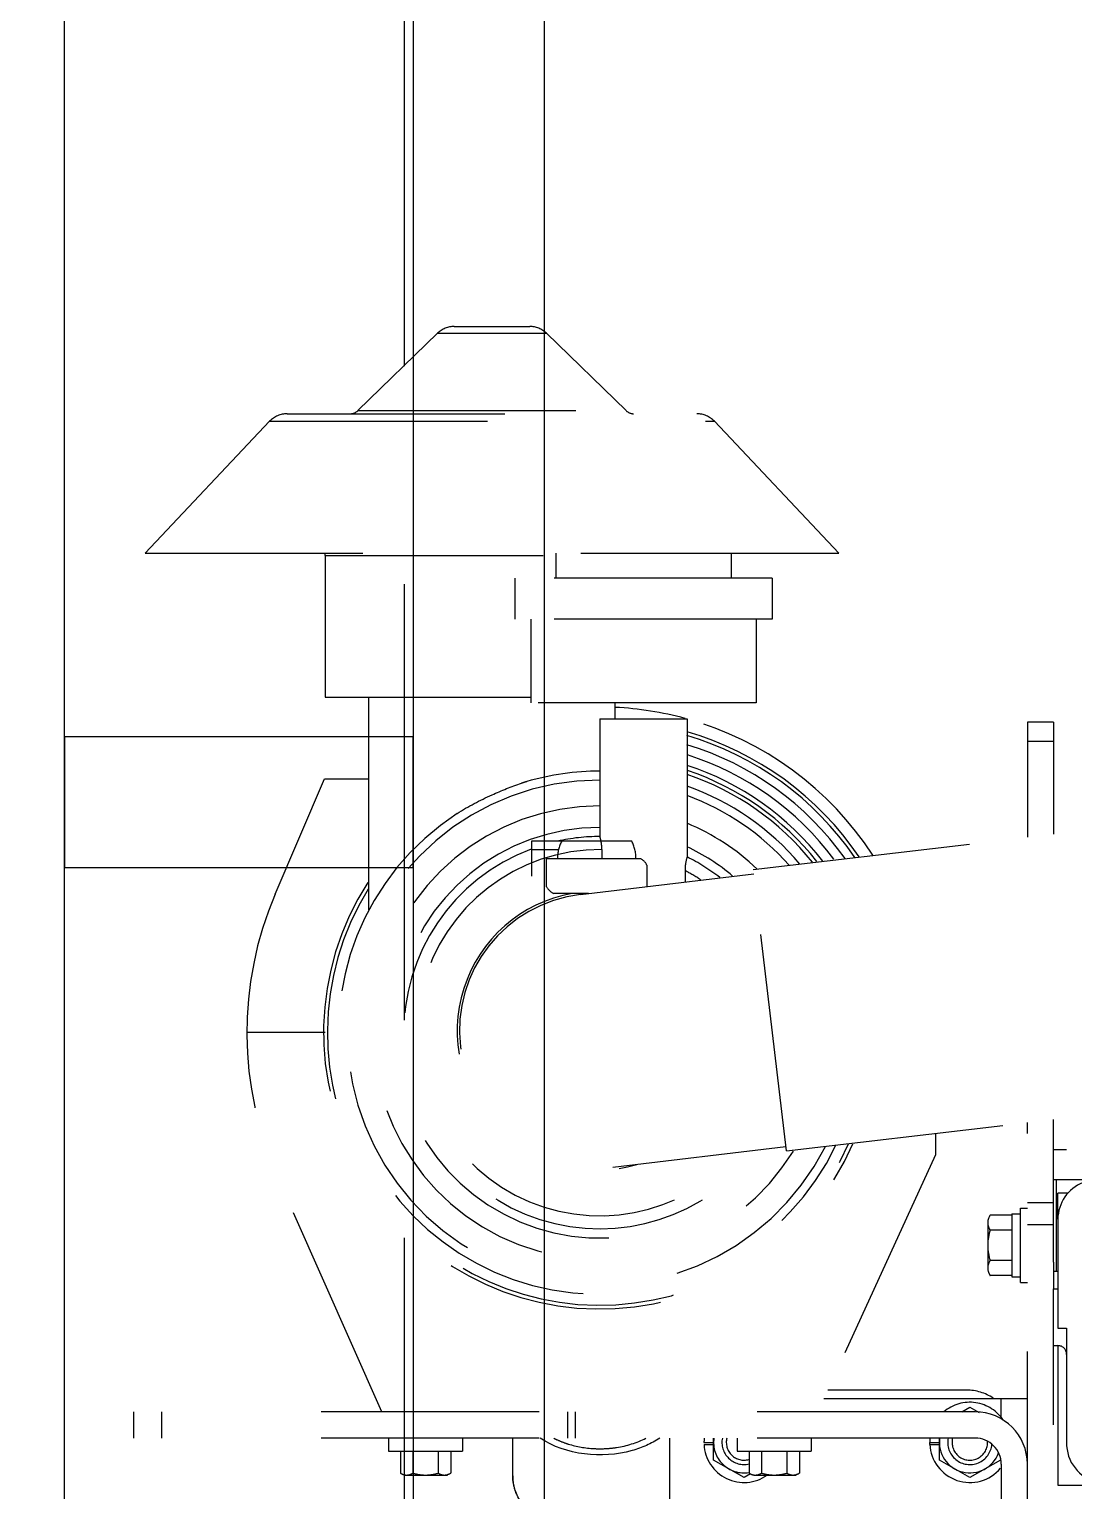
# Model space of a CAD drawing. Header units: millimetres. Extents: x 17886 to 18265, y -8727 to -7321.
# Drawn here: x 17965.225 to 17967.622, y -7871.482 to -7868.129 of the extents above; entities that cross this region are included whole.
import ezdxf

# ---------------------------------------------------------------- set-up
doc = ezdxf.new("R2010")
doc.units = ezdxf.units.MM
doc.linetypes.add('DASHEDX2', pattern=[1.5, 1, -0.5])
doc.linetypes.add('EPL_DASH', pattern=[1, 0.5, -0.5])
doc.layers.add('3884027_DKREDXF_CONTINUOUS_LINE', color=7, linetype='Continuous')

msp = doc.modelspace()

# ---------------------------------------------------------------- linework, layer by layer
at = {"color": 6}
for points in [[(17965.30618, -7860.90246), (17964.80618, -7860.90246), (17964.80618, -7880.90246), (17965.30618, -7880.90246)], [(17976.10618, -7860.90246), (17966.10618, -7860.90246), (17966.10618, -7878.90246), (17976.10618, -7878.90246)], [(17975.80618, -7861.20246), (17966.40618, -7861.20246), (17966.40618, -7878.60246), (17975.80618, -7878.60246)], [(17965.30618, -7869.75246), (17965.30618, -7870.05246), (17966.10618, -7870.05246), (17966.10618, -7869.75246)]]:
    msp.add_lwpolyline(points, close=True, dxfattribs=at)
at = {"color": 4, "linetype": 'DASHEDX2'}
msp.add_lwpolyline([(17975.80609, -7862.40246), (17975.80609, -7879.40246), (17975.20609, -7879.40246), (17975.20609, -7879.70246), (17975.70609, -7879.70246), (17975.70609, -7879.40246), (17975.80609, -7879.40246), (17966.08609, -7879.40246), (17966.18609, -7879.40246), (17966.18609, -7879.70246), (17966.68609, -7879.70246), (17966.68609, -7879.40246), (17966.08609, -7879.40246), (17966.08609, -7862.40246)], dxfattribs=at)
at = {"layer": '3884027_DKREDXF_CONTINUOUS_LINE', "color": 6, "linetype": 'EPL_DASH'}
for p, q in [((17966.20017, -7868.81146), (17966.37352, -7868.81146)), ((17965.97927, -7869.00439), (17966.16185, -7868.82701)), ((17966.16185, -7868.82701), (17966.41185, -7868.82701)), ((17966.41185, -7868.82701), (17966.59442, -7869.00439)), ((17965.81662, -7869.01146), (17966.75707, -7869.01146)), ((17965.97927, -7869.00439), (17966.59442, -7869.00439)), ((17965.49081, -7869.33146), (17965.77663, -7869.0287)), ((17965.77663, -7869.0287), (17966.79706, -7869.0287)), ((17966.79706, -7869.0287), (17967.08288, -7869.33146)), ((17965.49081, -7869.33146), (17966.63435, -7869.33146)), ((17965.90435, -7869.33646), (17965.90435, -7869.66146)), ((17965.90435, -7869.33646), (17966.43301, -7869.33646)), ((17966.43301, -7869.33146), (17966.43301, -7869.38874)), ((17966.83568, -7869.33146), (17966.83568, -7869.38874)), ((17966.83568, -7869.33146), (17967.08288, -7869.33146)), ((17966.33903, -7869.38874), (17966.33903, -7869.48272)), ((17966.92966, -7869.38874), (17966.33903, -7869.38874)), ((17966.92966, -7869.38874), (17966.92966, -7869.48272)), ((17966.92966, -7869.48272), (17966.33903, -7869.48272)), ((17966.37573, -7869.48272), (17966.37573, -7869.67476)), ((17966.89296, -7869.48272), (17966.89296, -7869.67476)), ((17965.90435, -7869.66146), (17966.37573, -7869.66146)), ((17966.00435, -7870.14947), (17966.00435, -7869.66146)), ((17966.89295, -7869.67476), (17966.37574, -7869.67476)), ((17966.56935, -7869.71146), (17966.56935, -7869.67476)), ((17966.53435, -7869.71146), (17966.53435, -7869.98146)), ((17966.73435, -7869.71146), (17966.73435, -7870.02835)), ((17967.5752, -7869.71946), (17967.5152, -7869.71946)), ((17967.5152, -7869.71947), (17967.5152, -7869.98295)), ((17967.5752, -7869.71947), (17967.5752, -7869.97585)), ((17967.5752, -7869.76333), (17967.5152, -7869.76333)), ((17965.78926, -7870.11373), (17965.90221, -7869.84888)), ((17965.90221, -7869.84888), (17966.00435, -7869.84888)), ((17966.88612, -7870.05741), (17968.27642, -7869.89286)), ((17966.37709, -7869.99176), (17966.37709, -7870.01197)), ((17966.44668, -7869.99176), (17966.37709, -7869.99176)), ((17966.53895, -7870.01148), (17966.53895, -7870.03217)), ((17966.41209, -7870.09654), (17966.41209, -7870.03217)), ((17966.41209, -7870.03217), (17966.62723, -7870.03217)), ((17966.64209, -7870.04703), (17966.64209, -7870.09654)), ((17966.72974, -7870.05968), (17966.72974, -7870.08599)), ((17966.49007, -7870.11436), (17966.8873, -7870.06734)), ((17966.96252, -7870.70291), (17968.35282, -7870.53835)), ((17967.5752, -7870.95819), (17967.5752, -7870.63039)), ((17967.30435, -7870.66245), (17967.30435, -7870.71146)), ((17967.5152, -7871.6628), (17967.5152, -7870.63749)), ((17966.56412, -7870.73999), (17966.96134, -7870.69297)), ((17967.5752, -7870.69946), (17967.6052, -7870.69946)), ((17967.30435, -7870.71146), (17967.03435, -7871.30146)), ((17966.03435, -7871.30146), (17965.79402, -7870.76012)), ((17967.66445, -7870.76946), (17967.5752, -7870.76946)), ((17967.58141, -7870.76946), (17967.58141, -7870.97946)), ((17967.5852, -7870.85946), (17967.5852, -7870.79946)), ((17967.5152, -7870.82146), (17967.5752, -7870.82146)), ((17967.4242, -7870.86096), (17967.4242, -7870.97142)), ((17967.4792, -7870.85018), (17967.42956, -7870.85018)), ((17967.4792, -7870.84696), (17967.4792, -7870.99196)), ((17967.4792, -7870.84696), (17967.4992, -7870.84696)), ((17967.4992, -7871.00446), (17967.4992, -7870.83446)), ((17967.4992, -7870.83446), (17967.5152, -7870.83446)), ((17967.5852, -7870.85946), (17967.58534, -7870.86446)), ((17967.58534, -7870.86446), (17967.58534, -7871.10946)), ((17967.4792, -7870.88482), (17967.42956, -7870.88482)), ((17967.5152, -7870.87146), (17967.5752, -7870.87146)), ((17967.4792, -7870.9541), (17967.42956, -7870.9541)), ((17967.4792, -7870.98874), (17967.42956, -7870.98874)), ((17967.4792, -7870.99196), (17967.4992, -7870.99196)), ((17967.58534, -7870.97946), (17967.5752, -7870.97946)), ((17967.4992, -7871.00446), (17967.5152, -7871.00446)), ((17967.5752, -7873.33144), (17967.5752, -7871.01946)), ((17967.58534, -7871.10946), (17967.60534, -7871.10946)), ((17967.60534, -7871.10946), (17967.60534, -7871.37946)), ((17967.5752, -7871.14946), (17967.58534, -7871.14946)), ((17967.5852, -7871.14946), (17967.5852, -7871.46946)), ((17967.3757, -7871.25146), (17967.05723, -7871.25146)), ((17965.46435, -7871.30146), (17965.46435, -7871.36146)), ((17967.3952, -7871.30146), (17965.46435, -7871.30146)), ((17965.52886, -7871.30146), (17965.52886, -7871.36146)), ((17966.45967, -7871.30146), (17966.45967, -7871.36146)), ((17966.47741, -7871.30146), (17966.47741, -7871.36146)), ((17967.5152, -7871.27146), (17967.04807, -7871.27146)), ((17967.36444, -7871.30146), (17967.3832, -7871.29063)), ((17967.3832, -7871.29063), (17967.40446, -7871.30291)), ((17967.4552, -7871.31451), (17967.4552, -7871.27146)), ((17967.3952, -7871.36146), (17965.46435, -7871.36146)), ((17966.04935, -7871.36146), (17966.04935, -7871.39146)), ((17966.21935, -7871.36146), (17966.21935, -7871.39146)), ((17966.33435, -7871.44798), (17966.33435, -7871.36146)), ((17966.6952, -7871.80646), (17966.6952, -7871.36146)), ((17966.7952, -7871.41187), (17966.7952, -7871.36146)), ((17966.84935, -7871.36146), (17966.84935, -7871.39146)), ((17967.01935, -7871.36146), (17967.01935, -7871.39146)), ((17967.3132, -7871.41187), (17967.3132, -7871.36146)), ((17966.04935, -7871.39146), (17966.21935, -7871.39146)), ((17966.07661, -7871.39146), (17966.07661, -7871.44199)), ((17966.10548, -7871.39146), (17966.10548, -7871.44199)), ((17966.16321, -7871.39146), (17966.16321, -7871.44199)), ((17966.19208, -7871.39146), (17966.19208, -7871.44199)), ((17966.84935, -7871.39146), (17967.01935, -7871.39146)), ((17966.87661, -7871.39146), (17966.87661, -7871.44199)), ((17966.90548, -7871.39146), (17966.90548, -7871.44199)), ((17966.96321, -7871.39146), (17966.96321, -7871.44199)), ((17966.99208, -7871.39146), (17966.99208, -7871.44199)), ((17967.29131, -7871.37596), (17967.3132, -7871.37596)), ((17966.8652, -7871.45229), (17966.7952, -7871.41187)), ((17967.3832, -7871.45229), (17967.3132, -7871.41187)), ((17967.4532, -7871.41187), (17967.3832, -7871.45229)), ((17967.4552, -7871.42146), (17967.4552, -7871.89146)), ((17966.08736, -7871.44646), (17966.18435, -7871.44646)), ((17966.87982, -7871.44385), (17966.8652, -7871.45229)), ((17966.88736, -7871.44646), (17966.98435, -7871.44646))]:
    msp.add_line(p, q, dxfattribs=at)
at = {"layer": '3884027_DKREDXF_CONTINUOUS_LINE', "color": 7, "linetype": 'EPL_DASH'}
for p, q in [((17966.63435, -7869.33146), (17966.83568, -7869.33146)), ((17966.53435, -7869.71146), (17966.73435, -7869.71146)), ((17966.60751, -7869.99176), (17966.44668, -7869.99176)), ((17966.37709, -7870.01197), (17966.37709, -7870.07259)), ((17966.43939, -7870.01197), (17966.37709, -7870.01197)), ((17966.96252, -7870.70291), (17966.88612, -7870.05741)), ((17966.50852, -7870.11217), (17966.42773, -7870.11217)), ((17965.90382, -7870.43146), (17965.72435, -7870.43146)), ((17967.60812, -7870.79946), (17967.5852, -7870.79946)), ((17967.5752, -7870.95819), (17967.5752, -7871.01946)), ((17967.5752, -7871.01946), (17967.58534, -7871.01946)), ((17966.7732, -7871.37146), (17966.7952, -7871.37146)), ((17966.77331, -7871.37596), (17966.7952, -7871.37596)), ((17967.2912, -7871.37146), (17967.3132, -7871.37146)), ((17967.5852, -7871.46946), (17967.74676, -7871.46946))]:
    msp.add_line(p, q, dxfattribs=at)
at = {"layer": '3884027_DKREDXF_CONTINUOUS_LINE', "color": 6, "linetype": 'EPL_DASH'}
for centre, radius, start, end in [((17966.20017, -7868.86646), 0.055, 90, 134.17239), ((17966.37352, -7868.86646), 0.055, 45.82761, 90), ((17965.81662, -7869.06646), 0.055, 90, 136.64891), ((17965.96185, -7868.98646), 0.025, 270, 314.17239), ((17966.61185, -7868.98646), 0.025, 225.82761, 270), ((17966.75707, -7869.06646), 0.055, 43.35109, 90), ((17965.87935, -7869.33646), 0.025, 0, 11.75907), ((17966.53435, -7870.43146), 0.747, 74.83449, 87.31083), ((17966.53435, -7870.43146), 0.747, 33.01471, 74.47501), ((17966.53435, -7870.43146), 0.71, 34.49586, 73.69818), ((17966.53435, -7870.43146), 0.69, 35.3968, 73.20615), ((17966.53435, -7870.43146), 0.645, 37.56711, 71.91576), ((17966.53435, -7870.43146), 0.668, 36.54094, 72.48892), ((17966.53435, -7870.43146), 0.5795, 90.00278, 333.2421), ((17966.47782, -7870.23666), 0.39716, 106.26119, 108.1056), ((17966.53435, -7870.43146), 0.6, 89.99511, 106.23381), ((17966.53435, -7870.43146), 0.62531, 38.7104, 71.32795), ((17966.53435, -7870.43146), 0.634, 38.28496, 71.50912), ((17966.53435, -7870.43146), 0.6, 40.14341, 70.51593), ((17966.53435, -7870.43146), 0.5795, 41.49545, 69.77316), ((17966.53435, -7870.43146), 0.5205, 89.99995, 328.51895), ((17966.53435, -7870.43146), 0.6, 123.05489, 334.53735), ((17966.53435, -7870.43146), 0.47101, 89.99924, 325.52332), ((17966.53435, -7870.43146), 0.5205, 46.15802, 67.37233), ((17966.53435, -7870.43146), 0.45, 90, 102.48637), ((17966.42604, -7870.01417), 0.11314, 11.47414, 16.80668), ((17966.43776, -7870.01192), 0.10121, 5.76544, 11.54476), ((17966.53435, -7870.43146), 0.45, 110.54852, 323.01922), ((17966.53435, -7870.43146), 0.42, 89.37163, 319.0252), ((17966.4412, -7870.01162), 0.09775, 0.07899, 5.79224), ((17966.53435, -7870.43146), 0.45, 52.31814, 63.6122), ((17966.53435, -7870.43146), 0.47101, 49.70856, 64.82924), ((17966.61479, -7870.05947), 0.03, 24.49465, 65.50535), ((17966.84395, -7870.05958), 0.11421, 175.22661, 180.04683), ((17966.53435, -7870.43146), 0.42, 56.65264, 62.2753), ((17966.53435, -7870.43146), 0.634, 147.06415, 336.2626), ((17966.53435, -7870.43146), 0.81, 156.90456, 203.93866), ((17966.53435, -7870.43146), 0.62531, 148.23335, 335.89214), ((17966.52709, -7870.42717), 0.315, 96.74998, 276.74998), ((17966.44709, -7870.07717), 0.04, 208.95502, 241.04498), ((17967.6752, -7870.85946), 0.09, 41.81031, 180), ((17967.58534, -7871.16946), 0.02, 0, 90), ((17967.3757, -7871.36146), 0.11, 56.25, 90), ((17967.3832, -7871.37146), 0.092, 32.73016, 130.42054), ((17967.3952, -7871.42146), 0.12, 0, 90), ((17966.51785, -7871.18785), 0.19549, 242.82074, 245.21176), ((17966.52354, -7871.17521), 0.20934, 245.24998, 250.92917), ((17966.8652, -7871.37146), 0.092, 173.74479, 180), ((17966.8652, -7871.37146), 0.07, 171.78058, 279.3988), ((17966.8652, -7871.37146), 0.05081, 168.62223, 283.02017), ((17966.8652, -7871.37146), 0.0408, 165.75626, 285.88235), ((17967.3832, -7871.37146), 0.092, 173.74479, 180), ((17967.3832, -7871.37146), 0.07, 171.78058, 339.9104), ((17967.3832, -7871.37146), 0.05081, 168.62223, 354.86158), ((17967.3832, -7871.37146), 0.0408, 165.75626, 3.63326), ((17967.3952, -7871.42146), 0.06, 0, 90), ((17966.52758, -7871.16397), 0.22129, 250.89073, 252.77159), ((17966.53435, -7871.13163), 0.25442, 266.92917, 273.07083), ((17967.6952, -7871.37446), 0.09, 183.18474, 343.04224), ((17966.09106, -7871.42432), 0.02214, 260.76762, 269.95046), ((17966.44976, -7871.44793), 0.11542, 180.02149, 188.15271), ((17966.45413, -7871.44719), 0.11985, 188.20999, 200.69753), ((17966.89106, -7871.42432), 0.02214, 260.76762, 269.95046)]:
    msp.add_arc(centre, radius, start, end, dxfattribs=at)
at = {"layer": '3884027_DKREDXF_CONTINUOUS_LINE', "color": 7, "linetype": 'EPL_DASH'}
for centre, radius, start, end in [((17966.53435, -7870.43146), 0.71857, 34.14179, 73.83019), ((17966.52709, -7870.03217), 0.09, 153.31724, 180), ((17966.52709, -7870.03217), 0.09, 0, 26.68276), ((17966.52709, -7870.42717), 0.32, 100.14179, 286.71617), ((17966.8652, -7871.37146), 0.092, 182.80363, 305.26103), ((17967.3832, -7871.37146), 0.092, 182.80363, 319.72407)]:
    msp.add_arc(centre, radius, start, end, dxfattribs=at)
at = {"layer": '3884027_DKREDXF_CONTINUOUS_LINE', "color": 7, "linetype": 'EPL_DASH', "extrusion": (0, 0, -1)}
msp.add_ellipse((17967.3832, -7871.37146), major_axis=(-0.092, 0), ratio=1, start_param=-0.0489326, end_param=0, dxfattribs=at)
at = {"layer": '3884027_DKREDXF_CONTINUOUS_LINE', "color": 6, "linetype": 'EPL_DASH'}
for points in [[(17966.28685, -7869.88593), (17966.3089, -7869.87592), (17966.33137, -7869.86667), (17966.3544, -7869.85916)], [(17966.20708, -7869.92857), (17966.23235, -7869.91213), (17966.25939, -7869.89838), (17966.28685, -7869.88593)], [(17967.42956, -7870.85018), (17967.42653, -7870.85541), (17967.4242, -7870.86145), (17967.4242, -7870.8675)], [(17967.4242, -7870.8675), (17967.4242, -7870.87096), (17967.42494, -7870.87447), (17967.42615, -7870.87771)], [(17967.42956, -7870.88482), (17967.42632, -7870.89604), (17967.4242, -7870.90777), (17967.4242, -7870.91946)], [(17967.42615, -7870.87771), (17967.42707, -7870.88018), (17967.42824, -7870.88254), (17967.42956, -7870.88482)], [(17967.4242, -7870.91946), (17967.4242, -7870.93114), (17967.42632, -7870.94287), (17967.42956, -7870.9541)], [(17967.42956, -7870.9541), (17967.42653, -7870.95933), (17967.4242, -7870.96538), (17967.4242, -7870.97142)], [(17967.4242, -7870.97142), (17967.4242, -7870.97613), (17967.4256, -7870.98087), (17967.42764, -7870.98512)], [(17966.46204, -7871.37533), (17966.48101, -7871.38122), (17966.50088, -7871.38462), (17966.52072, -7871.38569)], [(17966.07661, -7871.44199), (17966.07998, -7871.44394), (17966.08367, -7871.44555), (17966.08751, -7871.44617)], [(17966.09104, -7871.44646), (17966.0947, -7871.44646), (17966.09839, -7871.44545), (17966.10171, -7871.44394)], [(17966.10548, -7871.44199), (17966.11483, -7871.44469), (17966.12461, -7871.44646), (17966.13435, -7871.44646)], [(17966.13435, -7871.44646), (17966.14408, -7871.44646), (17966.15386, -7871.44469), (17966.16321, -7871.44199)], [(17966.16321, -7871.44199), (17966.16757, -7871.44451), (17966.17261, -7871.44646), (17966.17765, -7871.44646)], [(17966.17765, -7871.44646), (17966.1813, -7871.44646), (17966.18499, -7871.44545), (17966.18832, -7871.44394)], [(17966.33993, -7871.48117), (17966.33631, -7871.47055), (17966.33435, -7871.4592), (17966.33435, -7871.44798)], [(17966.87661, -7871.44199), (17966.87998, -7871.44394), (17966.88367, -7871.44555), (17966.88751, -7871.44617)], [(17966.89104, -7871.44646), (17966.8947, -7871.44646), (17966.89839, -7871.44545), (17966.90171, -7871.44394)], [(17966.90548, -7871.44199), (17966.91483, -7871.44469), (17966.92461, -7871.44646), (17966.93435, -7871.44646)], [(17966.93435, -7871.44646), (17966.94408, -7871.44646), (17966.95386, -7871.44469), (17966.96321, -7871.44199)], [(17966.96321, -7871.44199), (17966.96757, -7871.44451), (17966.97261, -7871.44646), (17966.97765, -7871.44646)], [(17966.97765, -7871.44646), (17966.9813, -7871.44646), (17966.98499, -7871.44545), (17966.98832, -7871.44394)]]:
    msp.add_open_spline(points, degree=3, dxfattribs=at)
for points, knots in [([(17966.73435, -7870.02835), (17966.73418, -7870.02886), (17966.73204, -7870.03592), (17966.73071, -7870.04326), (17966.73014, -7870.05008)], [0, 0, 0, 0, 0.072888, 1, 1, 1, 1]), ([(17967.42764, -7870.98512), (17967.42793, -7870.98573), (17967.42855, -7870.98695), (17967.42921, -7870.98814), (17967.42956, -7870.98874)], [0, 0, 0, 0, 0.4964673, 1, 1, 1, 1]), ([(17966.67154, -7871.36168), (17966.65226, -7871.37453), (17966.56541, -7871.41246), (17966.45621, -7871.40104), (17966.39715, -7871.36168)], [0, 0, 0, 0, 0.246126, 1, 1, 1, 1]), ([(17966.54797, -7871.38569), (17966.5562, -7871.38525), (17966.5879, -7871.382), (17966.61911, -7871.37255), (17966.64013, -7871.36175)], [0, 0, 0, 0, 0.2584827, 1, 1, 1, 1]), ([(17966.10171, -7871.44394), (17966.10235, -7871.44365), (17966.10362, -7871.44303), (17966.10486, -7871.44235), (17966.10548, -7871.44199)], [0, 0, 0, 0, 0.4955698, 1, 1, 1, 1]), ([(17966.18832, -7871.44394), (17966.18896, -7871.44365), (17966.19023, -7871.44303), (17966.19146, -7871.44235), (17966.19208, -7871.44199)], [0, 0, 0, 0, 0.4955698, 1, 1, 1, 1]), ([(17966.90171, -7871.44394), (17966.90235, -7871.44365), (17966.90362, -7871.44303), (17966.90486, -7871.44235), (17966.90548, -7871.44199)], [0, 0, 0, 0, 0.4955698, 1, 1, 1, 1]), ([(17966.98832, -7871.44394), (17966.98896, -7871.44365), (17966.99023, -7871.44303), (17966.99146, -7871.44235), (17966.99208, -7871.44199)], [0, 0, 0, 0, 0.4955698, 1, 1, 1, 1]), ([(17966.39585, -7871.55), (17966.38918, -7871.54547), (17966.36561, -7871.52725), (17966.34697, -7871.50177), (17966.33993, -7871.48117)], [0, 0, 0, 0, 0.2703233, 1, 1, 1, 1])]:
    msp.add_open_spline(points, degree=3, knots=knots, dxfattribs=at)

doc.saveas('drawing.dxf')
